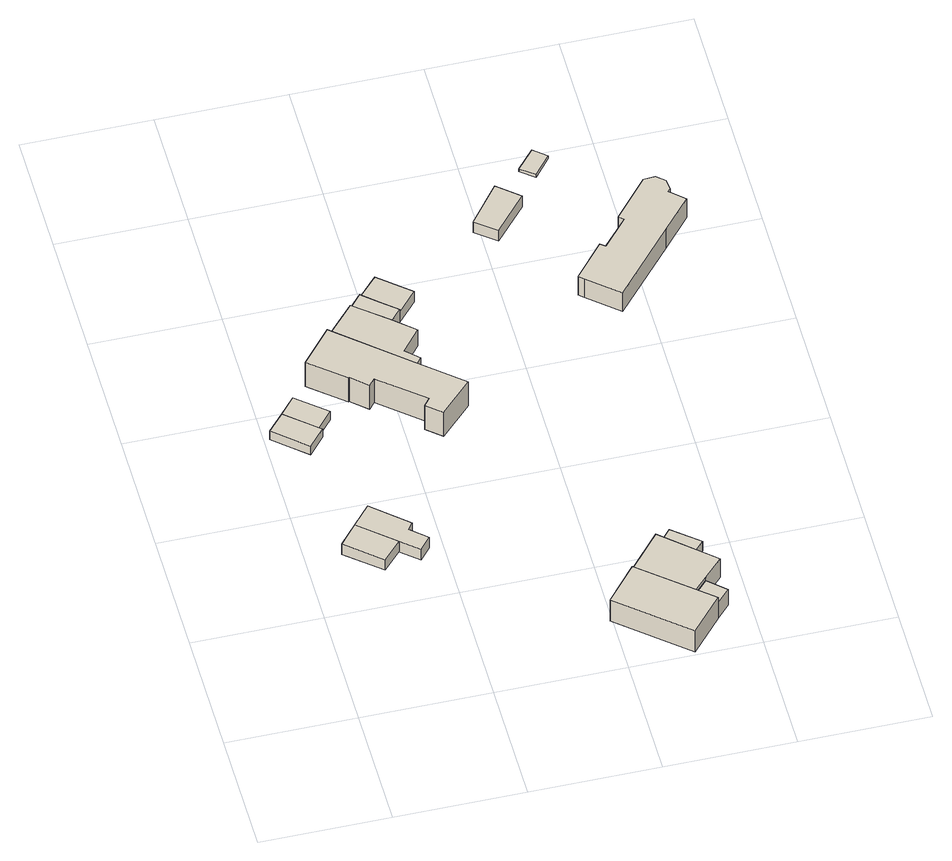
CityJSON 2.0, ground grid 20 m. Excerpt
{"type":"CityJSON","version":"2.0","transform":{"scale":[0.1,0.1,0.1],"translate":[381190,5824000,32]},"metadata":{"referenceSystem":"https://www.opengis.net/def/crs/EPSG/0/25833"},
"CityObjects":{
"building1":{"type":"Building","attributes":{"Gemeindeschluessel":"11000012","BezugspunktDach":"2200","function":"31001_1313","measuredHeight":2.24,"storeysAboveGround":1},"address":[{"country":"Germany","locality":"Berlin","thoroughfareNumber":"7 (1)","thoroughfareName":"Straße U (HOKA IV)"}],"geometry":[{"type":"Solid","lod":"1","boundaries":[[[[0,1,2,3]],[[4,5,6,7]],[[4,7,3,2]],[[5,4,2,1]],[[6,5,1,0]],[[7,6,0,3]]]]}]},
"building2":{"type":"Building","attributes":{"Gemeindeschluessel":"11000012","BezugspunktDach":"2200","function":"31001_2463","measuredHeight":1.82,"storeysAboveGround":1},"address":[{"country":"Germany","locality":"Berlin","thoroughfareNumber":"5 (1)","thoroughfareName":"Straße U (HOKA IV)"}],"geometry":[{"type":"Solid","lod":"1","boundaries":[[[[8,9,10,11,12]],[[13,14,15,16,17]],[[13,17,12,11]],[[14,13,11,10]],[[15,14,10,9]],[[16,15,9,8]],[[17,16,8,12]]]]}]},
"building3":{"type":"Building","attributes":{"Gemeindeschluessel":"11000012","BezugspunktDach":"2200","function":"31001_1313","measuredHeight":2.32,"storeysAboveGround":1},"address":[{"country":"Germany","locality":"Berlin","thoroughfareNumber":"5 (2)","thoroughfareName":"Straße U (HOKA IV)"}],"geometry":[{"type":"Solid","lod":"1","boundaries":[[[[1,18,19,20,21,22,2]],[[23,24,25,26,27,28,29]],[[23,29,2,22]],[[24,23,22,21]],[[25,24,21,20]],[[26,25,20,19]],[[27,26,19,18]],[[28,27,18,1]],[[29,28,1,2]]]]}]},
"building4":{"type":"Building","attributes":{"Gemeindeschluessel":"11000012","BezugspunktDach":"2200","function":"31001_2463","measuredHeight":1.82,"storeysAboveGround":1},"address":[{"country":"Germany","locality":"Berlin","thoroughfareNumber":"3 (1)","thoroughfareName":"Straße U (HOKA IV)"}],"geometry":[{"type":"Solid","lod":"1","boundaries":[[[[10,30,31,11]],[[32,33,14,13]],[[32,13,11,31]],[[33,32,31,30]],[[14,33,30,10]],[[13,14,10,11]]]]}]},
"building5":{"type":"Building","attributes":{"Gemeindeschluessel":"11000012","BezugspunktDach":"2200","function":"31001_1010","measuredHeight":5.09,"storeysAboveGround":1},"address":[{"country":"Germany","locality":"Berlin","thoroughfareNumber":"3","thoroughfareName":"Straße U (HOKA IV)"}],"geometry":[{"type":"Solid","lod":"1","boundaries":[[[[34,35,36,37,38,39,40,41,42,43,44]],[[45,46,47,48,49,50,51,52,53,54,55]],[[45,55,44,43]],[[46,45,43,42]],[[47,46,42,41]],[[48,47,41,40]],[[49,48,40,39]],[[50,49,39,38]],[[51,50,38,37]],[[52,51,37,36]],[[53,52,36,35]],[[54,53,35,34]],[[55,54,34,44]]]]}]},
"building6":{"type":"Building","attributes":{"Gemeindeschluessel":"11000012","BezugspunktDach":"2200","function":"31001_1010","measuredHeight":5.24,"storeysAboveGround":1},"address":[{"country":"Germany","locality":"Berlin","thoroughfareNumber":"1","thoroughfareName":"Straße U (HOKA IV)"}],"geometry":[{"type":"Solid","lod":"1","boundaries":[[[[56,57,58,59,60,61,62,63]],[[64,65,66,67,68,46,69,45]],[[64,45,63,62]],[[65,64,62,61]],[[66,65,61,60]],[[67,66,60,59]],[[68,67,59,58]],[[46,68,58,57]],[[69,46,57,56]],[[45,69,56,63]]]]}]},
"building7":{"type":"Building","attributes":{"Gemeindeschluessel":"11000012","BezugspunktDach":"2200","function":"31001_2463","measuredHeight":3.44,"storeysAboveGround":1},"address":[{"country":"Germany","locality":"Berlin","thoroughfareNumber":"1 (1)","thoroughfareName":"Straße U (HOKA IV)"}],"geometry":[{"type":"Solid","lod":"1","boundaries":[[[[70,71,72,73,74]],[[75,76,77,65,64]],[[75,64,74,73]],[[76,75,73,72]],[[77,76,72,71]],[[65,77,71,70]],[[64,65,70,74]]]]}]},
"building8":{"type":"Building","attributes":{"Gemeindeschluessel":"11000012","BezugspunktDach":"2200","function":"31001_2463","measuredHeight":2.25,"storeysAboveGround":1},"address":[{"country":"Germany","locality":"Berlin","thoroughfareNumber":"1 (2)","thoroughfareName":"Straße U (HOKA IV)"}],"geometry":[{"type":"Solid","lod":"1","boundaries":[[[[78,79,80,81]],[[82,83,77,75]],[[82,75,81,80]],[[83,82,80,79]],[[77,83,79,78]],[[75,77,78,81]]]]}]},
"building9":{"type":"Building","attributes":{"Gemeindeschluessel":"11000012","BezugspunktDach":"2200","function":"31001_1010","measuredHeight":4.49,"storeysAboveGround":1},"address":[{"country":"Germany","locality":"Berlin","thoroughfareNumber":"3","thoroughfareName":"Straße S (HOKA IV)"}],"geometry":[{"type":"Solid","lod":"1","boundaries":[[[[84,85,86,87]],[[88,89,90,91]],[[88,91,87,86]],[[89,88,86,85]],[[90,89,85,84]],[[91,90,84,87]]]]}]},
"building10":{"type":"Building","attributes":{"Gemeindeschluessel":"11000012","function":"31001_1010"},"address":[{"country":"Germany","locality":"Berlin","thoroughfareNumber":"1","thoroughfareName":"Straße S (HOKA IV)"}],"children":["building10-1","building10-2"]},
"building10-1":{"type":"BuildingPart","attributes":{"BezugspunktDach":"2200","measuredHeight":4.56,"storeysAboveGround":1},"parents":["building10"],"geometry":[{"type":"Solid","lod":"1","boundaries":[[[[92,93,94,95,96,97]],[[98,99,100,101,102,88]],[[98,88,97,96]],[[99,98,96,95]],[[100,99,95,94]],[[101,100,94,93],[101,103,104,100]],[[102,101,93,92]],[[88,102,92,97]],[[103,101,100,104]]]]}]},
"building10-2":{"type":"BuildingPart","attributes":{"BezugspunktDach":"2200","measuredHeight":3.33,"storeysAboveGround":1},"parents":["building10"],"geometry":[{"type":"Solid","lod":"1","boundaries":[[[[105,106,104,103]],[[100,107,89,101]],[[107,100,104,106]],[[89,107,106,105]],[[101,89,105,103]],[[101,103,104,100]]]]}]},
"building11":{"type":"Building","attributes":{"Gemeindeschluessel":"11000012","BezugspunktDach":"2200","function":"31001_2463","measuredHeight":3.05,"storeysAboveGround":1},"address":[{"country":"Germany","locality":"Berlin","thoroughfareNumber":"1 (1)","thoroughfareName":"Straße S (HOKA IV)"}],"geometry":[{"type":"Solid","lod":"1","boundaries":[[[[108,109,110,111,112]],[[113,114,115,116,117]],[[113,117,112,111]],[[114,113,111,110]],[[115,114,110,109]],[[116,115,109,108]],[[117,116,108,112]]]]}]},
"building12":{"type":"Building","attributes":{"Gemeindeschluessel":"11000012","BezugspunktDach":"2200","function":"31001_2463","measuredHeight":2.32,"storeysAboveGround":1},"address":[{"country":"Germany","locality":"Berlin","thoroughfareNumber":"43 (1)","thoroughfareName":"Straße R (HOKA IV)"}],"geometry":[{"type":"Solid","lod":"1","boundaries":[[[[118,119,120,121]],[[122,123,124,125]],[[122,125,121,120]],[[123,122,120,119]],[[124,123,119,118]],[[125,124,118,121]]]]}]},
"building13":{"type":"Building","attributes":{"Gemeindeschluessel":"11000012","BezugspunktDach":"2200","function":"31001_1313","measuredHeight":0.641,"storeysAboveGround":1},"address":[{"country":"Germany","locality":"Berlin","thoroughfareNumber":"43 (3)","thoroughfareName":"Straße R (HOKA IV)"}],"geometry":[{"type":"Solid","lod":"1","boundaries":[[[[126,127,128,129]],[[130,131,132,133]],[[130,133,129,128]],[[131,130,128,127]],[[132,131,127,126]],[[133,132,126,129]]]]}]},
"building14":{"type":"Building","attributes":{"Gemeindeschluessel":"11000012","BezugspunktDach":"2200","function":"31001_1010","measuredHeight":4.75,"storeysAboveGround":1},"address":[{"country":"Germany","locality":"Berlin","thoroughfareNumber":"45","thoroughfareName":"Straße R (HOKA IV)"}],"geometry":[{"type":"Solid","lod":"1","boundaries":[[[[134,135,136,137,138,139,140,141,142,143,144,145,146,147]],[[148,149,150,151,152,153,154,155,156,157,158,159,160,161]],[[148,161,147,146]],[[149,148,146,145]],[[150,149,145,144]],[[151,150,144,143]],[[152,151,143,142]],[[153,152,142,141]],[[154,153,141,140]],[[155,154,140,139]],[[156,155,139,138]],[[157,156,138,137]],[[158,157,137,136]],[[159,158,136,135]],[[160,159,135,134]],[[161,160,134,147]]]]}]}
},
"vertices":[
[107,268,31],[135,298,31],[81,345,31],[54,313,31],[81,345,9],[135,298,9],[107,268,9],[54,313,9],
[58,511,28],[83,540,28],[79,543,28],[33,582,28],[8,554,28],[33,582,10],[79,543,10],[83,540,10],[58,511,10],[8,554,10],
[162,275,31],[179,295,31],[154,317,31],[162,328,31],[108,376,31],[108,376,8],[162,328,8],[154,317,8],[179,295,8],[162,275,8],[135,298,8],[81,345,8],
[102,570,28],[56,609,28],[56,609,10],[102,570,10],
[136,597,61],[137,598,61],[162,576,61],[171,587,61],[238,530,61],[229,519,61],[252,499,61],[301,548,61],[234,605,61],[129,696,61],[83,642,61],[129,696,10],[234,605,10],[301,548,10],[252,499,10],[229,519,10],[238,530,10],[171,587,10],[162,576,10],[137,598,10],[136,597,10],[83,642,10],
[171,660,44],[234,605,44],[250,625,44],[230,644,44],[259,679,44],[226,708,44],[177,749,44],[129,696,44],[177,749,10],[226,708,10],[259,679,10],[230,644,10],[250,625,10],[171,660,10],
[226,708,38],[245,729,38],[220,750,38],[196,771,38],[177,749,38],[196,771,10],[220,750,10],[245,729,10],
[245,729,32],[275,763,32],[227,804,32],[196,771,32],[227,804,10],[275,763,10],
[500,5,53],[548,60,53],[443,149,53],[396,94,53],[443,149,8],[548,60,8],[500,5,8],[396,94,8],
[481,117,48],[519,84,48],[541,107,48],[570,137,48],[492,206,48],[443,149,48],[492,206,8],[570,137,8],[541,107,8],[519,84,8],[481,117,8],[519,84,41],[541,107,41],
[548,60,41],[568,82,41],[568,82,8],
[516,185,29],[535,168,29],[558,193,29],[517,227,29],[496,202,29],[517,227,8],[558,193,8],[535,168,8],[516,185,8],[496,202,8],
[422,848,33],[471,904,33],[437,933,33],[390,873,33],[437,933,10],[471,904,10],[422,848,10],[390,873,10],
[504,955,16],[530,986,16],[510,1003,16],[483,972,16],[510,1003,10],[530,986,10],[504,955,10],[483,972,10],
[515,713,48],[561,673,48],[652,778,48],[695,828,48],[673,848,48],[677,852,48],[675,870,48],[662,881,48],[644,880,48],[591,818,48],[598,811,48],[560,767,48],[552,773,48],[507,720,48],[552,773,8],[560,767,8],[598,811,8],[591,818,8],[644,880,8],[662,881,8],[675,870,8],[677,852,8],[673,848,8],[695,828,8],[652,778,8],[561,673,8],[515,713,8],[507,720,8]
]}
